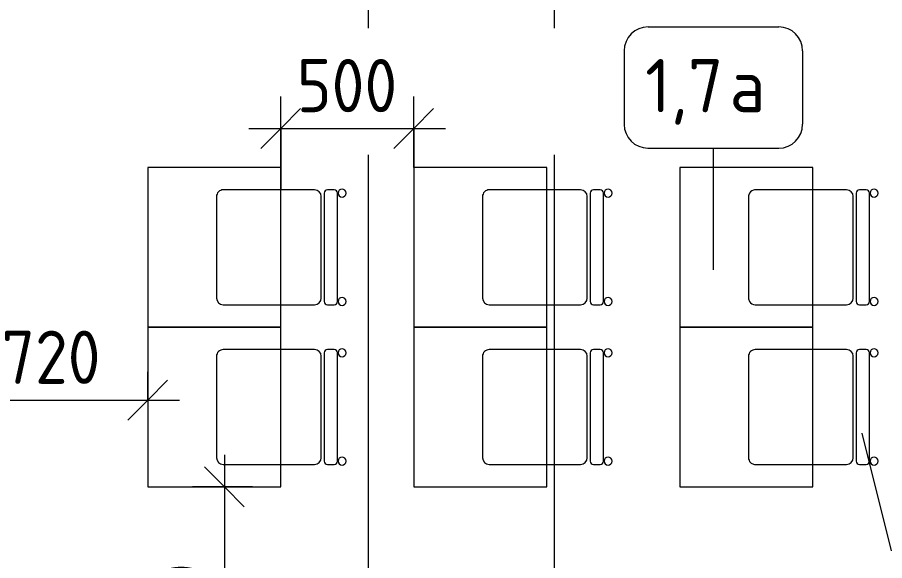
# Model space of a CAD drawing. Header units: millimetres. Extents: x 957 to 228198, y -8553 to 29000.
# Drawn here: x 48892 to 52153, y 843 to 2884 of the extents above; entities that cross this region are included whole.
import ezdxf

# ---------------------------------------------------------------- set-up
doc = ezdxf.new("R2010")
doc.units = ezdxf.units.MM
doc.linetypes.add('Осевая', pattern=[3175, 635, -476.25, 1587.5, -476.25])
for name, color, linetype, lineweight in [('A-ANNO-DIMS', 7, 'Continuous', 9), ('A-ANNO-DIMS-100', 7, 'Continuous', 9), ('I-FURN-IDEN', 7, 'Continuous', 9), ('Оси-2', 7, 'Осевая', 9)]:
    doc.layers.add(name, color=color, linetype=linetype, lineweight=lineweight)
doc.layers.add('I-FURN-1', color=9, linetype='Continuous', lineweight=9, true_color=0x808080)
doc.styles.add('GOST Common_3', font='GOST_Common.ttf', dxfattribs={"height": 200})
doc.styles.add('ISOCPEUR_3', font='isocpeur.ttf', dxfattribs={"width": 0.9, "height": 200})
doc.dimstyles.new('ISO-2_0_0_9К_Средний_округл2_1', dxfattribs={"dimscale": 304.8, "dimtxt": 199.196235, "dimasz": 0.492126, "dimexe": 0.393701, "dimexo": 0, "dimgap": 0, "dimtad": 1, "dimdec": 0, "dimrnd": 10, "dimzin": 0, "dimdsep": 46, "dimtxsty": 'ISOCPEUR_3', "dimblk1": 'OBLIQUE', "dimblk2": 'OBLIQUE', "dimsah": 1, "dimcen": 0.09, "dimdle": 0.393701, "dimazin": 0, "dimtfac": 1, "dimtdec": 4, "dimtix": 1, "dimtmove": 0, "dimatfit": 3, "dimfxl": 1, "dimtvp": 1, "dimtolj": 1, "dimtzin": 0, "dimarcsym": 2})

# ---------------------------------------------------------------- blocks, each defined once
blk = doc.blocks.new('Стол базовый прямоугольный - 1_7а-25476368-План расстановки мебели и оборудования 3 этажа в осях 12-23')
at = {"layer": 'I-FURN-1'}
for p, q in [((250, 300), (-250, 300)), ((-250, 300), (-250, -300)), ((250, -300), (250, 300)), ((-250, -300), (250, -300))]:
    blk.add_line(p, q, dxfattribs=at)
blk = doc.blocks.new('Стул Breuer - 1_9а-25403171-План расстановки мебели и оборудования 3 этажа в осях 12-23')
at = {"layer": 'I-FURN-1'}
for p, q in [((190.5, 241.3), (-190.5, 241.3)), ((-215.9, 215.9), (-215.9, 0)), ((215.9, 0), (215.9, 215.9)), ((-215.9, 0), (-215.9, -127)), ((215.9, -127), (215.9, 0)), ((-190.5, -152.4), (190.5, -152.4)), ((-215.9, -176.2), (-215.9, -200.8)), ((203.2, -163.5), (-203.2, -163.5)), ((215.9, -200.8), (215.9, -176.2)), ((-203.2, -213.5), (203.2, -213.5))]:
    blk.add_line(p, q, dxfattribs=at)
for centre, radius, start, end in [((-190.5, 215.9), 25.4, 90, 180), ((190.5, 215.9), 25.4, 0, 90), ((-190.5, -127), 25.4, 180, 270), ((190.5, -127), 25.4, 270, 360), ((-203.2, -176.2), 12.7, 90, 180), ((203.2, -176.2), 12.7, 360, 90), ((-203.5, -230.6), 15.1, 360, 180), ((-203.2, -200.8), 12.7, 180, 270), ((203.7, -230.6), 15.1, 360, 180), ((203.2, -200.8), 12.7, 270, 360), ((-203.5, -230.6), 15.1, 180, 360), ((203.7, -230.6), 15.1, 180, 360)]:
    blk.add_arc(centre, radius, start, end, dxfattribs=at)
blk = doc.blocks.new('Стул Breuer - 1_9а-V117-План расстановки мебели и оборудования 3 этажа в осях 12-23')
at = {"layer": 'I-FURN-1'}
for p, q in [((190.5, 241.3), (-190.5, 241.3)), ((-215.9, 215.9), (-215.9, 0)), ((215.9, 0), (215.9, 215.9)), ((-215.9, 0), (-215.9, -127)), ((215.9, -127), (215.9, 0)), ((-190.5, -152.4), (190.5, -152.4)), ((-215.9, -176.2), (-215.9, -200.8)), ((203.2, -163.5), (-203.2, -163.5)), ((215.9, -200.8), (215.9, -176.2)), ((-203.2, -213.5), (203.2, -213.5))]:
    blk.add_line(p, q, dxfattribs=at)
for centre, radius, start, end in [((-190.5, 215.9), 25.4, 135, 165), ((-190.5, 215.9), 25.4, 90, 135), ((190.5, 215.9), 25.4, 0, 90), ((-190.5, 215.9), 25.4, 165, 180), ((-190.5, -127), 25.4, 180, 270), ((190.5, -127), 25.4, 270, 360), ((-203.2, -176.2), 12.7, 90, 180), ((203.2, -176.2), 12.7, 360, 90), ((-203.5, -230.6), 15.1, 360, 180), ((-203.2, -200.8), 12.7, 180, 270), ((203.7, -230.6), 15.1, 360, 180), ((203.2, -200.8), 12.7, 270, 360), ((-203.5, -230.6), 15.1, 180, 360), ((203.7, -230.6), 15.1, 180, 360)]:
    blk.add_arc(centre, radius, start, end, dxfattribs=at)
blk = doc.blocks.new('Стул Breuer - 1_9а-V118-План расстановки мебели и оборудования 3 этажа в осях 12-23')
at = {"layer": 'I-FURN-1'}
for p, q in [((190.5, 241.3), (-190.5, 241.3)), ((-215.9, 215.9), (-215.9, 0)), ((215.9, 0), (215.9, 215.9)), ((-215.9, 0), (-215.9, -127)), ((215.9, -127), (215.9, 0)), ((-190.5, -152.4), (190.5, -152.4)), ((-215.9, -176.2), (-215.9, -200.8)), ((203.2, -163.5), (-203.2, -163.5)), ((215.9, -200.8), (215.9, -176.2)), ((-203.2, -213.5), (203.2, -213.5))]:
    blk.add_line(p, q, dxfattribs=at)
for centre, radius, start, end in [((-190.5, 215.9), 25.4, 120, 180), ((-190.5, 215.9), 25.4, 90, 120), ((190.5, 215.9), 25.4, 75, 90), ((190.5, 215.9), 25.4, 15, 75), ((190.5, 215.9), 25.4, 0, 15), ((-190.5, -127), 25.4, 180, 270), ((190.5, -127), 25.4, 270, 360), ((-203.2, -176.2), 12.7, 90, 180), ((203.2, -176.2), 12.7, 360, 90), ((-203.5, -230.6), 15.1, 360, 180), ((-203.2, -200.8), 12.7, 180, 270), ((203.7, -230.6), 15.1, 360, 180), ((203.2, -200.8), 12.7, 270, 360), ((-203.5, -230.6), 15.1, 180, 360), ((203.7, -230.6), 15.1, 180, 360)]:
    blk.add_arc(centre, radius, start, end, dxfattribs=at)
blk = doc.blocks.new('DIMBLOCK22-План расстановки мебели и оборудования 3 этажа в осях 12-23')
at = {"layer": 'A-ANNO-DIMS-100'}
for p, q in [((48662.3, 1551.7), (48662.3, 1325.7)), ((48662.3, 1445.7), (48662.3, 1551.7)), ((49382.5, 1551.7), (49382.5, 1325.7)), ((49382.5, 1445.7), (49382.5, 1551.7)), ((48542.3, 1445.7), (49502.5, 1445.7))]:
    blk.add_line(p, q, dxfattribs=at)
at = {"layer": 'A-ANNO-DIMS-100', "lineweight": 20}
for p, q in [((48662.3, 1445.7), (48737.3, 1520.7)), ((49382.5, 1445.7), (49457.5, 1520.7)), ((48662.3, 1445.7), (48587.3, 1370.7)), ((49382.5, 1445.7), (49307.5, 1370.7))]:
    blk.add_line(p, q, dxfattribs=at)
at = {"layer": 'A-ANNO-DIMS-100', "color": 0, "insert": (48832.8, 1707), "char_height": 200, "width": 455.087, "attachment_point": 1, "line_spacing_factor": 1.149209, "style": 'ISOCPEUR_3'}
blk.add_mtext('720', dxfattribs=at)
blk = doc.blocks.new('_Oblique')
at = {"color": 0, "linetype": 'ByBlock', "lineweight": -2}
blk.add_line((-0.5, -0.5), (0.5, 0.5), dxfattribs=at)
blk = doc.blocks.new('DIMBLOCK23-План расстановки мебели и оборудования 3 этажа в осях 12-23')
at = {"layer": 'A-ANNO-DIMS-100'}
for p, q in [((49670.6, 1240.1), (49670.6, 21)), ((49776.7, 1120.1), (49550.6, 1120.1)), ((49670.6, 1120.1), (49776.7, 1120.1)), ((49776.7, 141), (49550.6, 141)), ((49670.6, 141), (49776.7, 141))]:
    blk.add_line(p, q, dxfattribs=at)
at = {"layer": 'A-ANNO-DIMS-100', "lineweight": 20}
for p, q in [((49670.6, 1120.1), (49595.6, 1195.1)), ((49670.6, 1120.1), (49745.6, 1045.1)), ((49670.6, 141), (49595.6, 216)), ((49670.6, 141), (49745.6, 66))]:
    blk.add_line(p, q, dxfattribs=at)
at = {"layer": 'A-ANNO-DIMS-100', "color": 0, "insert": (49409.3, 440.9), "char_height": 200, "width": 455.087, "attachment_point": 1, "rotation": 90, "line_spacing_factor": 1.149209, "style": 'ISOCPEUR_3'}
blk.add_mtext('980', dxfattribs=at)
blk = doc.blocks.new('DIMBLOCK24-План расстановки мебели и оборудования 3 этажа в осях 12-23')
at = {"layer": 'A-ANNO-DIMS-100'}
for p, q in [((49882.5, 2238.9), (49882.5, 2586.5)), ((50382.5, 2320.1), (50382.5, 2586.5)), ((49762.5, 2466.5), (50502.5, 2466.5)), ((49882.5, 2466.5), (49882.5, 2238.9)), ((50382.5, 2466.5), (50382.5, 2320.1))]:
    blk.add_line(p, q, dxfattribs=at)
at = {"layer": 'A-ANNO-DIMS-100', "lineweight": 20}
for p, q in [((49882.5, 2466.5), (49957.5, 2541.5)), ((50382.5, 2466.5), (50457.5, 2541.5)), ((49882.5, 2466.5), (49807.5, 2391.5)), ((50382.5, 2466.5), (50307.5, 2391.5))]:
    blk.add_line(p, q, dxfattribs=at)
at = {"layer": 'A-ANNO-DIMS-100', "color": 0, "insert": (49942.8, 2727.8), "char_height": 200, "width": 455.087, "attachment_point": 1, "line_spacing_factor": 1.149209, "style": 'ISOCPEUR_3'}
blk.add_mtext('500', dxfattribs=at)
blk = doc.blocks.new('Марка_Мебель - В прямоуг_Balcon_Марка-25523697-План расстановки мебели и оборудования 3 этажа в осях 12-23')
at = {"layer": 'I-FURN-IDEN'}
for p, q in [((-2.455, 2.278), (2.455, 2.278)), ((-3.355, 1.378), (-3.355, -1.384)), ((3.355, 1.378), (3.355, -1.378)), ((-2.461, -2.278), (2.455, -2.278))]:
    blk.add_line(p, q, dxfattribs=at)
for centre, radius, start, end in [((-2.455, 1.378), 0.9, 90, 180), ((2.455, 1.378), 0.9, 0, 90), ((-2.461, -1.384), 0.893, 180, 270), ((2.455, -1.378), 0.9, 270, 0)]:
    blk.add_arc(centre, radius, start, end, dxfattribs=at)

msp = doc.modelspace()

# ---------------------------------------------------------------- linework, layer by layer
at = {"layer": 'I-FURN-IDEN'}
for p, q in [((51509.1, 1935), (51509.1, 2392.8)), ((52067.7, 1322.1), (52177.8, 879.4))]:
    msp.add_line(p, q, dxfattribs=at)
at = {"layer": 'Оси-2'}
for p, q in [((50212.4, -331.5), (50212.4, 24850)), ((50912.4, -331.5), (50912.4, 24850))]:
    msp.add_line(p, q, dxfattribs=at)

# ---------------------------------------------------------------- block references
at = {"layer": 'I-FURN-1'}
for p in [(49632.5, 2020.1), (50632.5, 2020.1), (51632.5, 2020.1), (49632.5, 1420.1), (50632.5, 1420.1), (51632.5, 1420.1)]:
    msp.add_blockref('Стол базовый прямоугольный - 1_7а-25476368-План расстановки мебели и оборудования 3 этажа в осях 12-23', p, dxfattribs=at)
at = {"layer": 'I-FURN-1', "rotation": 89.99999999999959}
for name, p in [('Стул Breuer - 1_9а-25403171-План расстановки мебели и оборудования 3 этажа в осях 12-23', (49882.5, 2020.1)), ('Стул Breuer - 1_9а-25403171-План расстановки мебели и оборудования 3 этажа в осях 12-23', (50882.5, 2020.1)), ('Стул Breuer - 1_9а-V118-План расстановки мебели и оборудования 3 этажа в осях 12-23', (51882.5, 2020.1)), ('Стул Breuer - 1_9а-25403171-План расстановки мебели и оборудования 3 этажа в осях 12-23', (49882.5, 1420.1)), ('Стул Breuer - 1_9а-25403171-План расстановки мебели и оборудования 3 этажа в осях 12-23', (50882.5, 1420.1)), ('Стул Breuer - 1_9а-V117-План расстановки мебели и оборудования 3 этажа в осях 12-23', (51882.5, 1420.1))]:
    msp.add_blockref(name, p, dxfattribs=at)
at = {"layer": 'I-FURN-IDEN', "xscale": 99.99999999999993, "yscale": 99.99999999999993, "zscale": 99.99999999999993}
msp.add_blockref('Марка_Мебель - В прямоуг_Balcon_Марка-25523697-План расстановки мебели и оборудования 3 этажа в осях 12-23', (51509.1, 2620.5), dxfattribs=at)

# ---------------------------------------------------------------- texts
at = {"layer": 'I-FURN-IDEN', "char_height": 200, "attachment_point": 1, "style": 'GOST Common_3'}
for s, insert, width in [('1,7', (51252.6, 2727.6), 384.81), ('\\fGOST Common|b0|i0|c204|p34|;а', (51570.1, 2727.6), 200.422)]:
    msp.add_mtext(s, dxfattribs=dict(at, insert=insert, width=width))

# ---------------------------------------------------------------- dimensions: what is measured, and where the dimension line sits
at = {"layer": 'A-ANNO-DIMS'}
for base, p1, p2, override, picture, middle in [((50382.5, 2466.5), (49882.5, 2238.9), (50382.5, 2320.1), {"dimpost": '<>', "dimfxl": 506.549486}, 'DIMBLOCK24-План расстановки мебели и оборудования 3 этажа в осях 12-23', (50132.5, 2566.5)), ((49382.5, 1445.7), (48662.3, 1551.7), (49382.5, 1551.7), {"dimpost": '<>', "dimfxl": 720.119097}, 'DIMBLOCK22-План расстановки мебели и оборудования 3 этажа в осях 12-23', (49022.4, 1545.7))]:
    dim = msp.add_linear_dim(base=base, p1=p1, p2=p2, dimstyle='ISO-2_0_0_9К_Средний_округл2_1', override=override, dxfattribs=at)
    dim.commit()
    dim.dimension.update_dxf_attribs({"geometry": picture, "text_midpoint": middle})
dim = msp.add_linear_dim(base=(49670.6, 141), p1=(49776.7, 1120.1), p2=(49776.7, 141), angle=90, dimstyle='ISO-2_0_0_9К_Средний_округл2_1', override={"dimpost": '<>', "dimfxl": 979.096345}, dxfattribs=at)
dim.commit()
dim.dimension.update_dxf_attribs({"geometry": 'DIMBLOCK23-План расстановки мебели и оборудования 3 этажа в осях 12-23', "text_midpoint": (49570.6, 630.5)})

doc.saveas('drawing.dxf')
